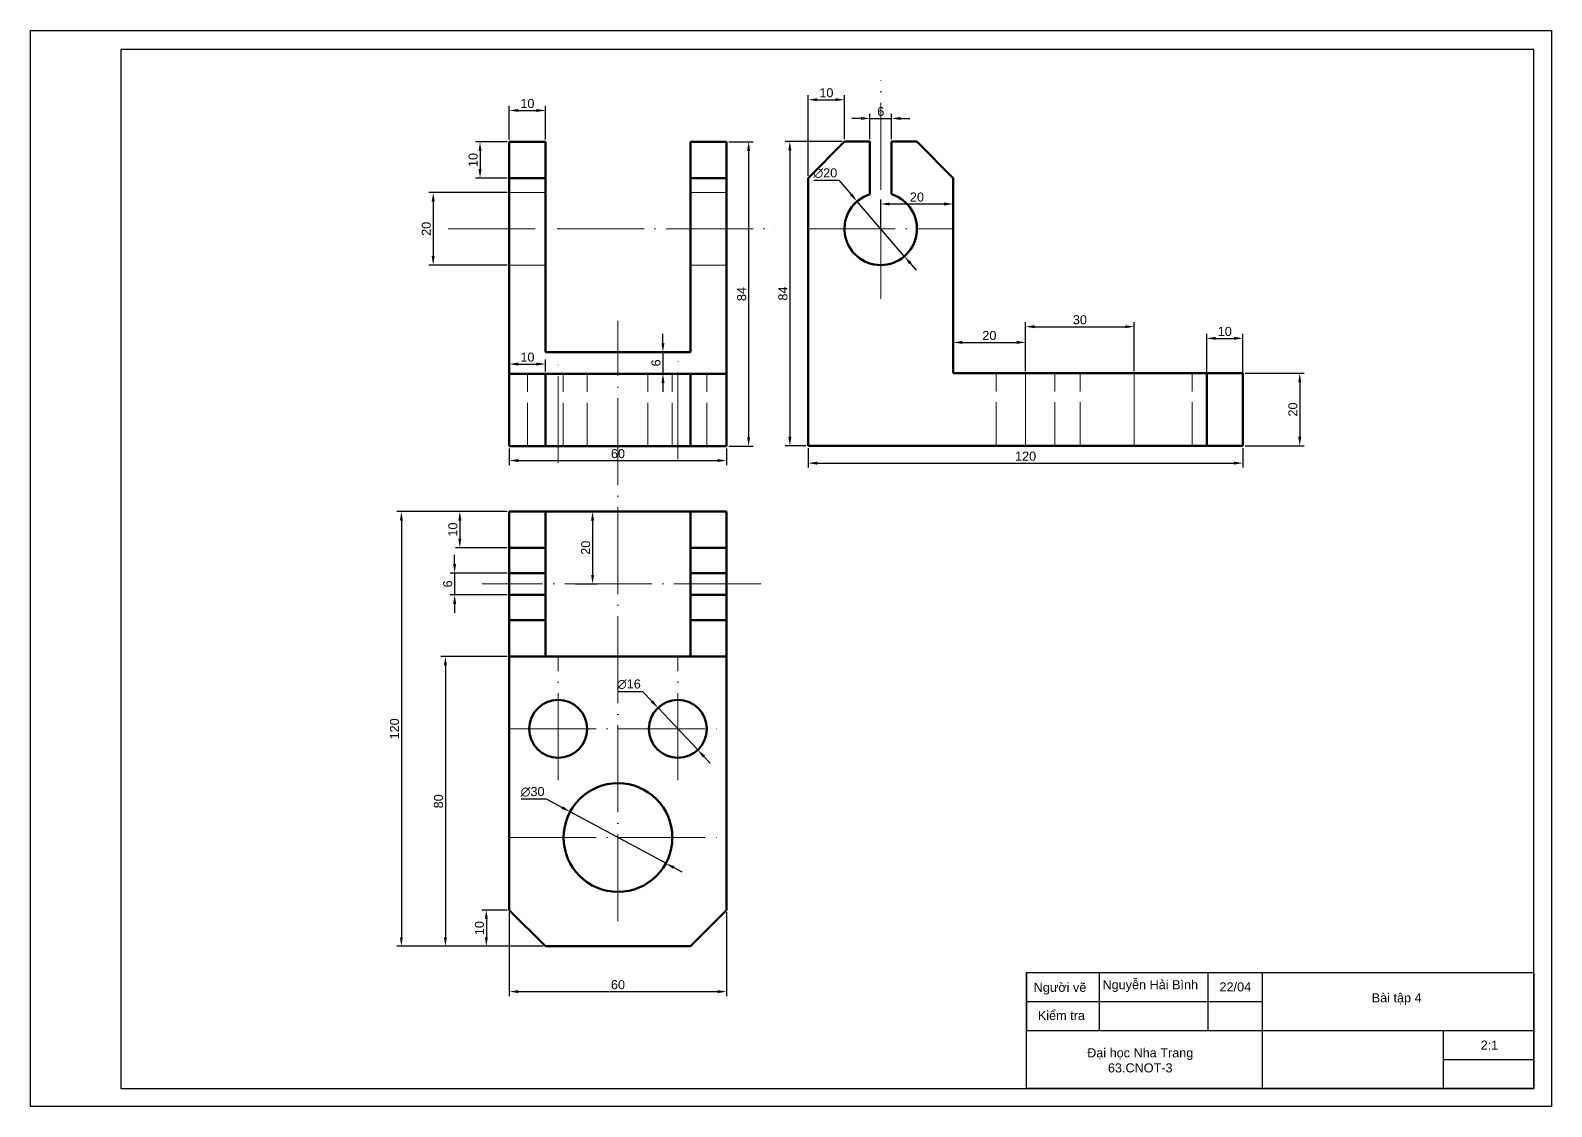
# Model space of a CAD drawing. Header units: millimetres. Extents: x 760 to 4139, y 0 to 297.
# Drawn here: x 1552.8 to 1972.8, y 0 to 297 of the extents above; entities that cross this region are included whole.
import ezdxf

# ---------------------------------------------------------------- set-up
doc = ezdxf.new("R2010")
doc.units = ezdxf.units.MM
doc.linetypes.add('ACAD_ISO02W100', pattern=[15, 12, -3])
doc.linetypes.add('ACAD_ISO04W100', pattern=[30, 24, -3, 0, -3])
for name, color, linetype, lineweight in [('liendam', 10, 'Continuous', 50), ('net dut', 50, 'ACAD_ISO02W100', 20), ('net manh', 193, 'Continuous', 20), ('truc', 130, 'ACAD_ISO04W100', 20)]:
    doc.layers.add(name, color=color, linetype=linetype, lineweight=lineweight)
doc.styles.add('chu1', font='arial.ttf')
doc.styles.get("Standard").update_dxf_attribs({"font": 'arial.ttf'})
doc.dimstyles.new('ISO-25', dxfattribs={"dimtxt": 2.5, "dimasz": 2.5, "dimexe": 1.25, "dimexo": 0.625, "dimtad": 1, "dimtoh": 1, "dimdec": 1, "dimtxsty": 'Standard', "dimcen": 2.5, "dimclrd": 256, "dimclre": 256, "dimclrt": 256, "dimadec": 0, "dimazin": 0, "dimtfac": 1, "dimtdec": 1, "dimtmove": 0, "dimatfit": 3, "dimfxl": 1, "dimarcsym": 0})

# ---------------------------------------------------------------- blocks, each defined once
blk = doc.blocks.new('*D19')
at = {"layer": 'Defpoints', "lineweight": -2, "transparency": 16777216}
for p, q in [((1684.41, 164.24), (1653.99, 164.24)), ((1655.24, 161.74), (1655.24, 46.74)), ((1694.41, 44.24), (1653.99, 44.24))]:
    blk.add_line(p, q, dxfattribs=at)
at = {"layer": 'Defpoints', "color": 0, "transparency": 16777216}
for p in [(1685.03, 164.24), (1655.24, 44.24), (1695.03, 44.24)]:
    blk.add_point(p, dxfattribs=at)
at = {"layer": 'Defpoints', "transparency": 16777216}
for points in [[(1654.82, 161.74), (1655.66, 161.74), (1655.24, 164.24)], [(1654.82, 46.74), (1655.66, 46.74), (1655.24, 44.24)]]:
    blk.add_solid(points, dxfattribs=at)
at = {"layer": 'Defpoints', "transparency": 16777216, "insert": (1653.34, 104.24), "char_height": 2.5, "attachment_point": 5, "rotation": 90}
blk.add_mtext('120', dxfattribs=at)
blk = doc.blocks.new('*D20')
at = {"layer": 'Defpoints', "lineweight": -2, "transparency": 16777216}
for p, q in [((1684.41, 124.24), (1666.14, 124.24)), ((1667.39, 121.74), (1667.39, 46.74)), ((1694.41, 44.24), (1666.14, 44.24))]:
    blk.add_line(p, q, dxfattribs=at)
at = {"layer": 'Defpoints', "color": 0, "transparency": 16777216}
for p in [(1685.03, 124.24), (1667.39, 44.24), (1695.03, 44.24)]:
    blk.add_point(p, dxfattribs=at)
at = {"layer": 'Defpoints', "transparency": 16777216}
for points in [[(1666.97, 121.74), (1667.81, 121.74), (1667.39, 124.24)], [(1666.97, 46.74), (1667.81, 46.74), (1667.39, 44.24)]]:
    blk.add_solid(points, dxfattribs=at)
at = {"layer": 'Defpoints', "transparency": 16777216, "insert": (1665.49, 84.24), "char_height": 2.5, "attachment_point": 5, "rotation": 90}
blk.add_mtext('80', dxfattribs=at)
blk = doc.blocks.new('*D21')
at = {"layer": 'Defpoints', "lineweight": -2, "transparency": 16777216}
for p, q in [((1684.41, 54.24), (1677.44, 54.24)), ((1678.69, 51.74), (1678.69, 46.74)), ((1694.41, 44.24), (1677.44, 44.24))]:
    blk.add_line(p, q, dxfattribs=at)
at = {"layer": 'Defpoints', "color": 0, "transparency": 16777216}
for p in [(1685.03, 54.24), (1678.69, 44.24), (1695.03, 44.24)]:
    blk.add_point(p, dxfattribs=at)
at = {"layer": 'Defpoints', "transparency": 16777216}
for points in [[(1678.28, 51.74), (1679.11, 51.74), (1678.69, 54.24)], [(1678.28, 46.74), (1679.11, 46.74), (1678.69, 44.24)]]:
    blk.add_solid(points, dxfattribs=at)
at = {"layer": 'Defpoints', "transparency": 16777216, "insert": (1676.79, 49.24), "char_height": 2.5, "attachment_point": 5, "rotation": 90}
blk.add_mtext('10', dxfattribs=at)
blk = doc.blocks.new('*D22')
at = {"layer": 'Defpoints', "lineweight": -2, "transparency": 16777216}
for p, q in [((1688.31, 84.89), (1695.23, 84.89)), ((1695.23, 84.89), (1699.62, 82.53)), ((1728.24, 67.14), (1701.82, 81.35)), ((1730.44, 65.95), (1732.65, 64.77))]:
    blk.add_line(p, q, dxfattribs=at)
at = {"layer": 'Defpoints', "color": 0, "transparency": 16777216}
for p in [(1701.82, 81.35), (1728.24, 67.14)]:
    blk.add_point(p, dxfattribs=at)
at = {"layer": 'Defpoints', "transparency": 16777216}
for points in [[(1699.82, 82.9), (1699.42, 82.16), (1701.82, 81.35)], [(1730.64, 66.32), (1730.25, 65.59), (1728.24, 67.14)]]:
    blk.add_solid(points, dxfattribs=at)
at = {"layer": 'Defpoints', "transparency": 16777216, "insert": (1691.46, 86.86), "char_height": 2.5, "attachment_point": 5}
blk.add_mtext('∅30', dxfattribs=at)
blk = doc.blocks.new('*D23')
at = {"layer": 'Defpoints', "lineweight": -2, "transparency": 16777216}
for p, q in [((1714.89, 114.59), (1721.82, 114.59)), ((1721.82, 114.59), (1724.38, 111.88)), ((1737.07, 98.42), (1726.09, 110.06)), ((1738.78, 96.6), (1740.5, 94.78))]:
    blk.add_line(p, q, dxfattribs=at)
at = {"layer": 'Defpoints', "color": 0, "transparency": 16777216}
for p in [(1726.09, 110.06), (1737.07, 98.42)]:
    blk.add_point(p, dxfattribs=at)
at = {"layer": 'Defpoints', "transparency": 16777216}
for points in [[(1724.68, 112.17), (1724.07, 111.59), (1726.09, 110.06)], [(1739.09, 96.89), (1738.48, 96.32), (1737.07, 98.42)]]:
    blk.add_solid(points, dxfattribs=at)
at = {"layer": 'Defpoints', "transparency": 16777216, "insert": (1718.04, 116.56), "char_height": 2.5, "attachment_point": 5}
blk.add_mtext('∅16', dxfattribs=at)
blk = doc.blocks.new('*D24')
at = {"layer": 'Defpoints', "lineweight": -2, "transparency": 16777216}
for p, q in [((1684.41, 164.24), (1670.13, 164.24)), ((1671.38, 161.74), (1671.38, 156.74)), ((1684.41, 154.24), (1670.13, 154.24))]:
    blk.add_line(p, q, dxfattribs=at)
at = {"layer": 'Defpoints', "color": 0, "transparency": 16777216}
for p in [(1685.03, 164.24), (1671.38, 154.24), (1685.03, 154.24)]:
    blk.add_point(p, dxfattribs=at)
at = {"layer": 'Defpoints', "transparency": 16777216}
for points in [[(1670.96, 161.74), (1671.79, 161.74), (1671.38, 164.24)], [(1670.96, 156.74), (1671.79, 156.74), (1671.38, 154.24)]]:
    blk.add_solid(points, dxfattribs=at)
at = {"layer": 'Defpoints', "transparency": 16777216, "insert": (1669.47, 159.24), "char_height": 2.5, "attachment_point": 5, "rotation": 90}
blk.add_mtext('10', dxfattribs=at)
blk = doc.blocks.new('*D25')
at = {"layer": 'Defpoints', "lineweight": -2, "transparency": 16777216}
for p, q in [((1669.93, 149.74), (1669.93, 152.24)), ((1684.41, 147.24), (1668.68, 147.24)), ((1669.93, 147.24), (1669.93, 141.24)), ((1684.41, 141.24), (1668.68, 141.24)), ((1669.93, 138.74), (1669.93, 136.24))]:
    blk.add_line(p, q, dxfattribs=at)
at = {"layer": 'Defpoints', "color": 0, "transparency": 16777216}
for p in [(1685.03, 147.24), (1669.93, 141.24), (1685.03, 141.24)]:
    blk.add_point(p, dxfattribs=at)
at = {"layer": 'Defpoints', "transparency": 16777216}
for points in [[(1669.52, 149.74), (1670.35, 149.74), (1669.93, 147.24)], [(1669.52, 138.74), (1670.35, 138.74), (1669.93, 141.24)]]:
    blk.add_solid(points, dxfattribs=at)
at = {"layer": 'Defpoints', "transparency": 16777216, "insert": (1668.03, 144.24), "char_height": 2.5, "attachment_point": 5, "rotation": 90}
blk.add_mtext('6', dxfattribs=at)
blk = doc.blocks.new('*D26')
at = {"layer": 'Defpoints', "lineweight": -2, "transparency": 16777216}
for p, q in [((1703.27, 164.24), (1709.28, 164.24)), ((1708.03, 161.74), (1708.03, 146.74)), ((1703.27, 144.24), (1709.28, 144.24))]:
    blk.add_line(p, q, dxfattribs=at)
at = {"layer": 'Defpoints', "color": 0, "transparency": 16777216}
for p in [(1702.64, 164.24), (1702.64, 144.24), (1708.03, 144.24)]:
    blk.add_point(p, dxfattribs=at)
at = {"layer": 'Defpoints', "transparency": 16777216}
for points in [[(1707.61, 161.74), (1708.44, 161.74), (1708.03, 164.24)], [(1707.61, 146.74), (1708.44, 146.74), (1708.03, 144.24)]]:
    blk.add_solid(points, dxfattribs=at)
at = {"layer": 'Defpoints', "transparency": 16777216, "insert": (1706.12, 154.24), "char_height": 2.5, "attachment_point": 5, "rotation": 90}
blk.add_mtext('20', dxfattribs=at)
blk = doc.blocks.new('*D27')
at = {"layer": 'Defpoints', "lineweight": -2, "transparency": 16777216}
for p, q in [((1685.03, 53.62), (1685.03, 30.47)), ((1745.03, 53.62), (1745.03, 30.47)), ((1687.53, 31.72), (1742.53, 31.72))]:
    blk.add_line(p, q, dxfattribs=at)
at = {"layer": 'Defpoints', "color": 0, "transparency": 16777216}
for p in [(1685.03, 54.24), (1745.03, 54.24), (1745.03, 31.72)]:
    blk.add_point(p, dxfattribs=at)
at = {"layer": 'Defpoints', "transparency": 16777216}
for points in [[(1687.53, 32.14), (1687.53, 31.31), (1685.03, 31.72)], [(1742.53, 32.14), (1742.53, 31.31), (1745.03, 31.72)]]:
    blk.add_solid(points, dxfattribs=at)
at = {"layer": 'Defpoints', "transparency": 16777216, "insert": (1715.03, 33.63), "char_height": 2.5, "attachment_point": 5}
blk.add_mtext('60', dxfattribs=at)
blk = doc.blocks.new('*D28')
at = {"layer": 'Defpoints', "lineweight": -2, "transparency": 16777216}
for p, q in [((1745.66, 266.24), (1752.36, 266.24)), ((1751.11, 263.74), (1751.11, 184.74)), ((1745.66, 182.24), (1752.36, 182.24))]:
    blk.add_line(p, q, dxfattribs=at)
at = {"layer": 'Defpoints', "color": 0, "transparency": 16777216}
for p in [(1745.03, 266.24), (1745.03, 182.24), (1751.11, 182.24)]:
    blk.add_point(p, dxfattribs=at)
at = {"layer": 'Defpoints', "transparency": 16777216}
for points in [[(1750.7, 263.74), (1751.53, 263.74), (1751.11, 266.24)], [(1750.7, 184.74), (1751.53, 184.74), (1751.11, 182.24)]]:
    blk.add_solid(points, dxfattribs=at)
at = {"layer": 'Defpoints', "transparency": 16777216, "insert": (1749.21, 224.24), "char_height": 2.5, "attachment_point": 5, "rotation": 90}
blk.add_mtext('84', dxfattribs=at)
blk = doc.blocks.new('*D29')
at = {"layer": 'Defpoints', "lineweight": -2, "transparency": 16777216}
for p, q in [((1685.03, 181.62), (1685.03, 177.05)), ((1745.03, 181.62), (1745.03, 177.05)), ((1687.53, 178.3), (1742.53, 178.3))]:
    blk.add_line(p, q, dxfattribs=at)
at = {"layer": 'Defpoints', "color": 0, "transparency": 16777216}
for p in [(1685.03, 182.24), (1745.03, 182.24), (1745.03, 178.3)]:
    blk.add_point(p, dxfattribs=at)
at = {"layer": 'Defpoints', "transparency": 16777216}
for points in [[(1687.53, 178.71), (1687.53, 177.88), (1685.03, 178.3)], [(1742.53, 178.71), (1742.53, 177.88), (1745.03, 178.3)]]:
    blk.add_solid(points, dxfattribs=at)
at = {"layer": 'Defpoints', "transparency": 16777216, "insert": (1715.03, 180.2), "char_height": 2.5, "attachment_point": 5}
blk.add_mtext('60', dxfattribs=at)
blk = doc.blocks.new('*D30')
at = {"layer": 'Defpoints', "lineweight": -2, "transparency": 16777216}
for p, q in [((1684.41, 266.24), (1675.69, 266.24)), ((1676.94, 263.74), (1676.94, 258.74)), ((1684.41, 256.24), (1675.69, 256.24))]:
    blk.add_line(p, q, dxfattribs=at)
at = {"layer": 'Defpoints', "color": 0, "transparency": 16777216}
for p in [(1685.03, 266.24), (1676.94, 256.24), (1685.03, 256.24)]:
    blk.add_point(p, dxfattribs=at)
at = {"layer": 'Defpoints', "transparency": 16777216}
for points in [[(1676.52, 263.74), (1677.36, 263.74), (1676.94, 266.24)], [(1676.52, 258.74), (1677.36, 258.74), (1676.94, 256.24)]]:
    blk.add_solid(points, dxfattribs=at)
at = {"layer": 'Defpoints', "transparency": 16777216, "insert": (1675.04, 261.24), "char_height": 2.5, "attachment_point": 5, "rotation": 90}
blk.add_mtext('10', dxfattribs=at)
blk = doc.blocks.new('*D31')
at = {"layer": 'Defpoints', "lineweight": -2, "transparency": 16777216}
for p, q in [((1684.41, 252.24), (1662.77, 252.24)), ((1664.02, 249.74), (1664.02, 234.74)), ((1684.41, 232.24), (1662.77, 232.24))]:
    blk.add_line(p, q, dxfattribs=at)
at = {"layer": 'Defpoints', "color": 0, "transparency": 16777216}
for p in [(1685.03, 252.24), (1664.02, 232.24), (1685.03, 232.24)]:
    blk.add_point(p, dxfattribs=at)
at = {"layer": 'Defpoints', "transparency": 16777216}
for points in [[(1663.6, 249.74), (1664.43, 249.74), (1664.02, 252.24)], [(1663.6, 234.74), (1664.43, 234.74), (1664.02, 232.24)]]:
    blk.add_solid(points, dxfattribs=at)
at = {"layer": 'Defpoints', "transparency": 16777216, "insert": (1662.11, 242.24), "char_height": 2.5, "attachment_point": 5, "rotation": 90}
blk.add_mtext('20', dxfattribs=at)
blk = doc.blocks.new('*D32')
at = {"layer": 'Defpoints', "lineweight": -2, "transparency": 16777216}
for p, q in [((1727.45, 210.74), (1727.45, 213.24)), ((1722.77, 208.24), (1728.7, 208.24)), ((1727.45, 208.24), (1727.45, 202.24)), ((1722.77, 202.24), (1728.7, 202.24)), ((1727.45, 199.74), (1727.45, 197.24))]:
    blk.add_line(p, q, dxfattribs=at)
at = {"layer": 'Defpoints', "color": 0, "transparency": 16777216}
for p in [(1722.14, 208.24), (1722.14, 202.24), (1727.45, 202.24)]:
    blk.add_point(p, dxfattribs=at)
at = {"layer": 'Defpoints', "transparency": 16777216}
for points in [[(1727.04, 210.74), (1727.87, 210.74), (1727.45, 208.24)], [(1727.04, 199.74), (1727.87, 199.74), (1727.45, 202.24)]]:
    blk.add_solid(points, dxfattribs=at)
at = {"layer": 'Defpoints', "transparency": 16777216, "insert": (1725.55, 205.24), "char_height": 2.5, "attachment_point": 5, "rotation": 90}
blk.add_mtext('6', dxfattribs=at)
blk = doc.blocks.new('*D33')
at = {"layer": 'Defpoints', "lineweight": -2, "transparency": 16777216}
for p, q in [((1685.03, 202.87), (1685.03, 206.17)), ((1695.03, 202.87), (1695.03, 206.17)), ((1687.53, 204.92), (1692.53, 204.92))]:
    blk.add_line(p, q, dxfattribs=at)
at = {"layer": 'Defpoints', "color": 0, "transparency": 16777216}
for p in [(1685.03, 202.24), (1695.03, 204.92), (1695.03, 202.24)]:
    blk.add_point(p, dxfattribs=at)
at = {"layer": 'Defpoints', "transparency": 16777216}
for points in [[(1687.53, 205.34), (1687.53, 204.5), (1685.03, 204.92)], [(1692.53, 205.34), (1692.53, 204.5), (1695.03, 204.92)]]:
    blk.add_solid(points, dxfattribs=at)
at = {"layer": 'Defpoints', "transparency": 16777216, "insert": (1690.03, 206.82), "char_height": 2.5, "attachment_point": 5}
blk.add_mtext('10', dxfattribs=at)
blk = doc.blocks.new('*D34')
at = {"layer": 'Defpoints', "lineweight": -2, "transparency": 16777216}
for p, q in [((1685.03, 266.87), (1685.03, 276.17)), ((1687.53, 274.92), (1692.53, 274.92)), ((1695.03, 266.87), (1695.03, 276.17))]:
    blk.add_line(p, q, dxfattribs=at)
at = {"layer": 'Defpoints', "color": 0, "transparency": 16777216}
for p in [(1695.03, 274.92), (1685.03, 266.24), (1695.03, 266.24)]:
    blk.add_point(p, dxfattribs=at)
at = {"layer": 'Defpoints', "transparency": 16777216}
for points in [[(1687.53, 275.33), (1687.53, 274.5), (1685.03, 274.92)], [(1692.53, 275.33), (1692.53, 274.5), (1695.03, 274.92)]]:
    blk.add_solid(points, dxfattribs=at)
at = {"layer": 'Defpoints', "transparency": 16777216, "insert": (1690.03, 276.82), "char_height": 2.5, "attachment_point": 5}
blk.add_mtext('10', dxfattribs=at)
blk = doc.blocks.new('*D35')
at = {"layer": 'Defpoints', "lineweight": -2, "transparency": 16777216}
for p, q in [((1769.13, 255.64), (1776.05, 255.64)), ((1776.05, 255.64), (1779.43, 251.72)), ((1794.1, 234.66), (1781.06, 249.82)), ((1795.73, 232.77), (1797.36, 230.87))]:
    blk.add_line(p, q, dxfattribs=at)
at = {"layer": 'Defpoints', "color": 0, "transparency": 16777216}
for p in [(1781.06, 249.82), (1794.1, 234.66)]:
    blk.add_point(p, dxfattribs=at)
at = {"layer": 'Defpoints', "transparency": 16777216}
for points in [[(1779.74, 251.99), (1779.11, 251.44), (1781.06, 249.82)], [(1796.05, 233.04), (1795.42, 232.49), (1794.1, 234.66)]]:
    blk.add_solid(points, dxfattribs=at)
at = {"layer": 'Defpoints', "transparency": 16777216, "insert": (1772.28, 257.61), "char_height": 2.5, "attachment_point": 5}
blk.add_mtext('∅20', dxfattribs=at)
blk = doc.blocks.new('*D36')
at = {"layer": 'Defpoints', "lineweight": -2, "transparency": 16777216}
for p, q in [((1784.62, 267), (1784.62, 273.97)), ((1790.59, 267), (1790.59, 273.97)), ((1782.12, 272.72), (1779.62, 272.72)), ((1784.62, 272.72), (1790.59, 272.72)), ((1793.09, 272.72), (1795.59, 272.72))]:
    blk.add_line(p, q, dxfattribs=at)
at = {"layer": 'Defpoints', "color": 0, "transparency": 16777216}
for p in [(1790.59, 272.72), (1784.62, 266.38), (1790.59, 266.38)]:
    blk.add_point(p, dxfattribs=at)
at = {"layer": 'Defpoints', "transparency": 16777216}
for points in [[(1782.12, 273.13), (1782.12, 272.3), (1784.62, 272.72)], [(1793.09, 273.13), (1793.09, 272.3), (1790.59, 272.72)]]:
    blk.add_solid(points, dxfattribs=at)
at = {"layer": 'Defpoints', "transparency": 16777216, "insert": (1787.6, 274.62), "char_height": 2.5, "attachment_point": 5}
blk.add_mtext('6', dxfattribs=at)
blk = doc.blocks.new('*D37')
at = {"layer": 'Defpoints', "lineweight": -2, "transparency": 16777216}
for p, q in [((1767.58, 256.87), (1767.58, 279.13)), ((1770.08, 277.88), (1775.07, 277.88)), ((1777.57, 267), (1777.57, 279.13))]:
    blk.add_line(p, q, dxfattribs=at)
at = {"layer": 'Defpoints', "color": 0, "transparency": 16777216}
for p in [(1777.57, 277.88), (1777.57, 266.38), (1767.58, 256.24)]:
    blk.add_point(p, dxfattribs=at)
at = {"layer": 'Defpoints', "transparency": 16777216}
for points in [[(1770.08, 278.3), (1770.08, 277.47), (1767.58, 277.88)], [(1775.07, 278.3), (1775.07, 277.47), (1777.57, 277.88)]]:
    blk.add_solid(points, dxfattribs=at)
at = {"layer": 'Defpoints', "transparency": 16777216, "insert": (1772.57, 279.78), "char_height": 2.5, "attachment_point": 5}
blk.add_mtext('10', dxfattribs=at)
blk = doc.blocks.new('*D38')
at = {"layer": 'Defpoints', "lineweight": -2, "transparency": 16777216}
for p, q in [((1877.58, 198.52), (1877.58, 213.27)), ((1880.08, 212.02), (1885.08, 212.02)), ((1887.58, 198.52), (1887.58, 213.27))]:
    blk.add_line(p, q, dxfattribs=at)
at = {"layer": 'Defpoints', "color": 0, "transparency": 16777216}
for p in [(1887.58, 212.02), (1877.58, 197.9), (1887.58, 197.9)]:
    blk.add_point(p, dxfattribs=at)
at = {"layer": 'Defpoints', "transparency": 16777216}
for points in [[(1880.08, 212.44), (1880.08, 211.61), (1877.58, 212.02)], [(1885.08, 212.44), (1885.08, 211.61), (1887.58, 212.02)]]:
    blk.add_solid(points, dxfattribs=at)
at = {"layer": 'Defpoints', "transparency": 16777216, "insert": (1882.58, 213.92), "char_height": 2.5, "attachment_point": 5}
blk.add_mtext('10', dxfattribs=at)
blk = doc.blocks.new('*D39')
at = {"layer": 'Defpoints', "lineweight": -2, "transparency": 16777216}
for p, q in [((1807.58, 203), (1807.58, 212.15)), ((1810.08, 210.9), (1825.08, 210.9)), ((1827.58, 203), (1827.58, 212.15))]:
    blk.add_line(p, q, dxfattribs=at)
at = {"layer": 'Defpoints', "color": 0, "transparency": 16777216}
for p in [(1827.58, 210.9), (1807.58, 202.38), (1827.58, 202.38)]:
    blk.add_point(p, dxfattribs=at)
at = {"layer": 'Defpoints', "transparency": 16777216}
for points in [[(1810.08, 211.32), (1810.08, 210.49), (1807.58, 210.9)], [(1825.08, 211.32), (1825.08, 210.49), (1827.58, 210.9)]]:
    blk.add_solid(points, dxfattribs=at)
at = {"layer": 'Defpoints', "transparency": 16777216, "insert": (1817.58, 212.8), "char_height": 2.5, "attachment_point": 5}
blk.add_mtext('20', dxfattribs=at)
blk = doc.blocks.new('*D40')
at = {"layer": 'Defpoints', "lineweight": -2, "transparency": 16777216}
for p, q in [((1827.58, 203), (1827.58, 216.49)), ((1830.08, 215.24), (1855.08, 215.24)), ((1857.58, 203), (1857.58, 216.49))]:
    blk.add_line(p, q, dxfattribs=at)
at = {"layer": 'Defpoints', "color": 0, "transparency": 16777216}
for p in [(1857.58, 215.24), (1827.58, 202.38), (1857.58, 202.38)]:
    blk.add_point(p, dxfattribs=at)
at = {"layer": 'Defpoints', "transparency": 16777216}
for points in [[(1830.08, 215.65), (1830.08, 214.82), (1827.58, 215.24)], [(1855.08, 215.65), (1855.08, 214.82), (1857.58, 215.24)]]:
    blk.add_solid(points, dxfattribs=at)
at = {"layer": 'Defpoints', "transparency": 16777216, "insert": (1842.58, 217.14), "char_height": 2.5, "attachment_point": 5}
blk.add_mtext('30', dxfattribs=at)
blk = doc.blocks.new('*D41')
at = {"layer": 'Defpoints', "lineweight": -2, "transparency": 16777216}
for p, q in [((1888.2, 202.38), (1904.53, 202.38)), ((1903.28, 199.88), (1903.28, 184.88)), ((1888.2, 182.38), (1904.53, 182.38))]:
    blk.add_line(p, q, dxfattribs=at)
at = {"layer": 'Defpoints', "color": 0, "transparency": 16777216}
for p in [(1887.58, 202.38), (1887.58, 182.38), (1903.28, 182.38)]:
    blk.add_point(p, dxfattribs=at)
at = {"layer": 'Defpoints', "transparency": 16777216}
for points in [[(1902.86, 199.88), (1903.7, 199.88), (1903.28, 202.38)], [(1902.86, 184.88), (1903.7, 184.88), (1903.28, 182.38)]]:
    blk.add_solid(points, dxfattribs=at)
at = {"layer": 'Defpoints', "transparency": 16777216, "insert": (1901.38, 192.38), "char_height": 2.5, "attachment_point": 5, "rotation": 90}
blk.add_mtext('20', dxfattribs=at)
blk = doc.blocks.new('*D42')
at = {"layer": 'Defpoints', "lineweight": -2, "transparency": 16777216}
for p, q in [((1767.58, 181.75), (1767.58, 176.33)), ((1887.58, 181.75), (1887.58, 176.33)), ((1770.08, 177.58), (1885.08, 177.58))]:
    blk.add_line(p, q, dxfattribs=at)
at = {"layer": 'Defpoints', "color": 0, "transparency": 16777216}
for p in [(1767.58, 182.38), (1887.58, 182.38), (1887.58, 177.58)]:
    blk.add_point(p, dxfattribs=at)
at = {"layer": 'Defpoints', "transparency": 16777216}
for points in [[(1770.08, 177.99), (1770.08, 177.16), (1767.58, 177.58)], [(1885.08, 177.99), (1885.08, 177.16), (1887.58, 177.58)]]:
    blk.add_solid(points, dxfattribs=at)
at = {"layer": 'Defpoints', "transparency": 16777216, "insert": (1827.58, 179.48), "char_height": 2.5, "attachment_point": 5}
blk.add_mtext('120', dxfattribs=at)
blk = doc.blocks.new('*D43')
at = {"layer": 'Defpoints', "lineweight": -2, "transparency": 16777216}
for p, q in [((1776.94, 266.38), (1761.24, 266.38)), ((1762.49, 263.88), (1762.49, 184.88)), ((1766.95, 182.38), (1761.24, 182.38))]:
    blk.add_line(p, q, dxfattribs=at)
at = {"layer": 'Defpoints', "color": 0, "transparency": 16777216}
for p in [(1777.57, 266.38), (1762.49, 182.38), (1767.58, 182.38)]:
    blk.add_point(p, dxfattribs=at)
at = {"layer": 'Defpoints', "transparency": 16777216}
for points in [[(1762.07, 263.88), (1762.91, 263.88), (1762.49, 266.38)], [(1762.07, 184.88), (1762.91, 184.88), (1762.49, 182.38)]]:
    blk.add_solid(points, dxfattribs=at)
at = {"layer": 'Defpoints', "transparency": 16777216, "insert": (1760.59, 224.38), "char_height": 2.5, "attachment_point": 5, "rotation": 90}
blk.add_mtext('84', dxfattribs=at)
blk = doc.blocks.new('*D44')
at = {"layer": 'Defpoints', "lineweight": -2, "transparency": 16777216}
for p, q in [((1787.58, 242.87), (1787.58, 250.35)), ((1790.08, 249.1), (1805.08, 249.1)), ((1807.58, 242.87), (1807.58, 250.35))]:
    blk.add_line(p, q, dxfattribs=at)
at = {"layer": 'Defpoints', "color": 0, "transparency": 16777216}
for p in [(1807.58, 249.1), (1787.58, 242.24), (1807.58, 242.24)]:
    blk.add_point(p, dxfattribs=at)
at = {"layer": 'Defpoints', "transparency": 16777216}
for points in [[(1790.08, 249.52), (1790.08, 248.68), (1787.58, 249.1)], [(1805.08, 249.52), (1805.08, 248.68), (1807.58, 249.1)]]:
    blk.add_solid(points, dxfattribs=at)
at = {"layer": 'Defpoints', "transparency": 16777216, "insert": (1797.58, 251), "char_height": 2.5, "attachment_point": 5}
blk.add_mtext('20', dxfattribs=at)

msp = doc.modelspace()

# ---------------------------------------------------------------- linework, layer by layer
for p, q in [((1827.87, 37), (1827.87, 21)), ((1847.87, 37), (1847.87, 21)), ((1877.87, 37), (1877.87, 21)), ((1892.87, 37), (1892.87, 5)), ((1827.87, 29), (1892.87, 29)), ((1827.87, 21), (1967.87, 21)), ((1942.87, 21), (1942.87, 5)), ((1967.87, 21), (1967.87, 5)), ((1942.87, 13), (1967.87, 13))]:
    msp.add_line(p, q)
for points in [[(1552.81, 0), (1552.81, 297), (1972.81, 297), (1972.81, 0), (1552.81, 0)], [(1577.81, 5), (1967.87, 5), (1967.87, 291.78), (1577.81, 291.78)], [(1967.87, 5), (1827.87, 5), (1827.87, 37), (1967.87, 37)]]:
    msp.add_lwpolyline(points, close=True)
at = {"layer": 'liendam'}
for p, q in [((1685.03, 182.24), (1685.03, 266.24)), ((1685.03, 266.24), (1695.03, 266.24)), ((1695.03, 266.24), (1695.03, 208.24)), ((1695.03, 208.24), (1695.03, 266.24)), ((1745.03, 266.24), (1735.03, 266.24)), ((1735.03, 266.24), (1735.03, 208.24)), ((1745.03, 182.24), (1745.03, 266.24)), ((1777.57, 266.38), (1767.58, 256.24)), ((1777.57, 266.38), (1784.62, 266.38)), ((1784.62, 251.79), (1784.62, 266.38)), ((1790.59, 251.78), (1790.59, 266.38)), ((1790.59, 266.38), (1797.57, 266.38)), ((1797.57, 266.38), (1807.56, 256.24)), ((1685.03, 256.24), (1695.03, 256.24)), ((1745.03, 256.24), (1735.03, 256.24)), ((1767.58, 182.38), (1767.58, 256.24)), ((1807.58, 202.38), (1807.58, 256.24)), ((1735.03, 208.24), (1735.03, 242.24)), ((1745.03, 182.24), (1745.03, 242.24)), ((1735.03, 208.24), (1695.03, 208.24)), ((1745.03, 202.24), (1685.03, 202.24)), ((1695.03, 182.24), (1695.03, 202.24)), ((1735.03, 182.24), (1735.03, 202.24)), ((1887.58, 202.38), (1807.58, 202.38)), ((1877.58, 182.38), (1877.58, 202.38)), ((1887.58, 182.38), (1887.58, 202.38)), ((1745.03, 182.24), (1685.03, 182.24)), ((1767.58, 182.38), (1887.58, 182.38)), ((1745.03, 164.24), (1685.03, 164.24)), ((1685.03, 164.24), (1685.03, 54.24)), ((1695.03, 124.24), (1695.03, 164.24)), ((1735.03, 124.24), (1735.03, 164.24)), ((1745.03, 164.24), (1745.03, 54.24)), ((1695.03, 154.24), (1685.03, 154.24)), ((1745.03, 154.24), (1735.03, 154.24)), ((1695.03, 147.24), (1685.03, 147.24)), ((1745.03, 147.24), (1735.03, 147.24)), ((1695.03, 141.24), (1685.03, 141.24)), ((1745.03, 141.24), (1735.03, 141.24)), ((1685.03, 134.24), (1695.03, 134.24)), ((1735.03, 134.24), (1745.03, 134.24)), ((1685.03, 124.24), (1745.03, 124.24)), ((1685.03, 54.24), (1695.03, 44.24)), ((1745.03, 54.24), (1735.03, 44.24)), ((1695.03, 44.24), (1735.03, 44.24))]:
    msp.add_line(p, q, dxfattribs=at)
for centre, radius in [((1698.52, 104.24), 8), ((1731.58, 104.24), 8), ((1715.03, 74.24), 15)]:
    msp.add_circle(centre, radius, dxfattribs=at)
msp.add_arc((1787.58, 242.24), 10, 107.222, 72.4937, dxfattribs=at)
at = {"layer": 'net dut'}
for p, q in [((1685.03, 252.24), (1695.03, 252.24)), ((1735.03, 252.24), (1745.03, 252.24)), ((1685.03, 232.24), (1695.03, 232.24)), ((1735.03, 232.24), (1745.03, 232.24)), ((1690.06, 182.24), (1690.06, 202.24)), ((1699.89, 182.24), (1699.89, 202.24)), ((1706.52, 182.24), (1706.52, 202.24)), ((1723.32, 182.24), (1723.32, 202.24)), ((1730.03, 182.24), (1730.03, 202.24)), ((1739.58, 182.24), (1739.58, 202.24)), ((1819.5, 182.38), (1819.5, 202.38)), ((1835.7, 182.38), (1835.7, 202.38)), ((1842.61, 182.38), (1842.61, 202.38)), ((1873.61, 182.38), (1873.61, 202.38)), ((1695.03, 154.24), (1685.03, 154.24)), ((1745.03, 154.24), (1735.03, 154.24)), ((1695.03, 134.24), (1685.03, 134.24)), ((1745.03, 134.24), (1735.03, 134.24)), ((1706.52, 103.99), (1706.52, 104.49)), ((1739.58, 104.19), (1739.58, 104.3)), ((1730.03, 74.16), (1730.03, 74.33))]:
    msp.add_line(p, q, dxfattribs=at)
at = {"layer": 'net manh'}
for p, q in [((1807.56, 256.24), (1807.58, 256.24)), ((1797.57, 241.85), (1797.57, 242.64))]:
    msp.add_line(p, q, dxfattribs=at)
at = {"layer": 'truc'}
for p, q in [((1787.58, 222.94), (1787.58, 283.3)), ((1668.13, 242.24), (1758.47, 242.24)), ((1767.58, 242.24), (1807.58, 242.24)), ((1715.03, 51.14), (1715.03, 216.82)), ((1698.52, 177.59), (1698.52, 205.94)), ((1731.52, 178.63), (1731.52, 205.82)), ((1827.58, 182.38), (1827.58, 202.38)), ((1857.58, 182.38), (1857.58, 202.38)), ((1754.44, 144.24), (1677.51, 144.24)), ((1698.52, 90.1), (1698.52, 124.24)), ((1731.52, 90.1), (1731.52, 124.24)), ((1685.03, 104.24), (1745.03, 104.24)), ((1685.03, 74.24), (1745.03, 74.24))]:
    msp.add_line(p, q, dxfattribs=at)

# ---------------------------------------------------------------- texts
at = {"char_height": 2.5, "attachment_point": 1, "style": 'chu1'}
for s, width, heights, insert in [('\\pxi-1,l1,qd,t0;{\\fArial|b0|i0|c163|p34;Người vẽ}', 15.3728, [4.3], (1829.82, 34.16)), ('\\pxi-1,l1,qd,t0;{\\fArial|b0|i0|c163|p34;Nguyễn Hải Bình}', 28.748, [4.3], (1848.81, 34.88)), ('22/04 ', 7.0057, [0], (1881.12, 34.28)), ('\\pxqc;{\\fArial|b0|i0|c163|p34;\\C0;Bài tập \\fArial|b0|i0|c0|p34;4}', 22.8509, [0], (1918.61, 31.26)), ('\\pxqd,t0;{\\fArial|b0|i0|c163|p34;Kiểm tra }', 15.3728, [4.3], (1830.97, 26.39)), ('\\pxqc;2:1', 9.2638, [0], (1951.02, 18.21)), ('\\pxqc;{\\fArial|b0|i0|c163|p34;Đại học Nha Trang\\P63.CNOT-3}', 49.865, [0], (1834.3, 16.09))]:
    msp.add_mtext_dynamic_manual_height_columns(s, width=width, gutter_width=12.5, heights=heights, dxfattribs=dict(at, insert=insert))

# ---------------------------------------------------------------- dimensions: what is measured, and where the dimension line sits
at = {"layer": 'Defpoints'}
for base, p1, p2, picture, middle in [((1777.57, 277.88), (1767.58, 256.24), (1777.57, 266.38), '*D37', (1772.57, 279.78)), ((1695.03, 274.92), (1685.03, 266.24), (1695.03, 266.24), '*D34', (1690.03, 276.82)), ((1790.59, 272.72), (1784.62, 266.38), (1790.59, 266.38), '*D36', (1787.6, 274.62)), ((1807.58, 249.1), (1787.58, 242.24), (1807.58, 242.24), '*D44', (1797.58, 251)), ((1857.58, 215.24), (1827.58, 202.38), (1857.58, 202.38), '*D40', (1842.58, 217.14)), ((1827.58, 210.9), (1807.58, 202.38), (1827.58, 202.38), '*D39', (1817.58, 212.8)), ((1887.58, 212.02), (1877.58, 197.9), (1887.58, 197.9), '*D38', (1882.58, 213.92)), ((1695.03, 204.92), (1685.03, 202.24), (1695.03, 202.24), '*D33', (1690.03, 206.82)), ((1745.03, 178.3), (1685.03, 182.24), (1745.03, 182.24), '*D29', (1715.03, 180.2)), ((1887.58, 177.58), (1767.58, 182.38), (1887.58, 182.38), '*D42', (1827.58, 179.48)), ((1745.03, 31.72), (1685.03, 54.24), (1745.03, 54.24), '*D27', (1715.03, 33.63))]:
    dim = msp.add_linear_dim(base=base, p1=p1, p2=p2, dimstyle='ISO-25', dxfattribs=at)
    dim.commit()
    dim.dimension.update_dxf_attribs({"geometry": picture, "text_midpoint": middle})
for base, p1, p2, picture, middle in [((1676.94, 256.24), (1685.03, 266.24), (1685.03, 256.24), '*D30', (1675.04, 261.24)), ((1751.11, 182.24), (1745.03, 266.24), (1745.03, 182.24), '*D28', (1749.21, 224.24)), ((1762.49, 182.38), (1777.57, 266.38), (1767.58, 182.38), '*D43', (1760.59, 224.38)), ((1664.02, 232.24), (1685.03, 252.24), (1685.03, 232.24), '*D31', (1662.11, 242.24)), ((1727.45, 202.24), (1722.14, 208.24), (1722.14, 202.24), '*D32', (1725.55, 205.24)), ((1903.28, 182.38), (1887.58, 202.38), (1887.58, 182.38), '*D41', (1901.38, 192.38)), ((1655.24, 44.24), (1685.03, 164.24), (1695.03, 44.24), '*D19', (1653.34, 104.24)), ((1671.38, 154.24), (1685.03, 164.24), (1685.03, 154.24), '*D24', (1669.47, 159.24)), ((1708.03, 144.24), (1702.64, 164.24), (1702.64, 144.24), '*D26', (1706.12, 154.24)), ((1669.93, 141.24), (1685.03, 147.24), (1685.03, 141.24), '*D25', (1668.03, 144.24)), ((1667.39, 44.24), (1685.03, 124.24), (1695.03, 44.24), '*D20', (1665.49, 84.24)), ((1678.69, 44.24), (1685.03, 54.24), (1695.03, 44.24), '*D21', (1676.79, 49.24))]:
    dim = msp.add_linear_dim(base=base, p1=p1, p2=p2, angle=90, dimstyle='ISO-25', dxfattribs=at)
    dim.commit()
    dim.dimension.update_dxf_attribs({"geometry": picture, "text_midpoint": middle})
for p1, p2, picture, middle in [((1794.1, 234.66), (1781.06, 249.82), '*D35', (1772.28, 255.64)), ((1737.07, 98.42), (1726.09, 110.06), '*D23', (1718.04, 114.59)), ((1728.24, 67.14), (1701.82, 81.35), '*D22', (1691.46, 84.89))]:
    dim = msp.add_diameter_dim_2p(p1=p1, p2=p2, dimstyle='ISO-25', dxfattribs=at)
    dim.commit()
    dim.dimension.update_dxf_attribs({"geometry": picture, "text_midpoint": middle, "dimtype": 163})

doc.saveas('drawing.dxf')
